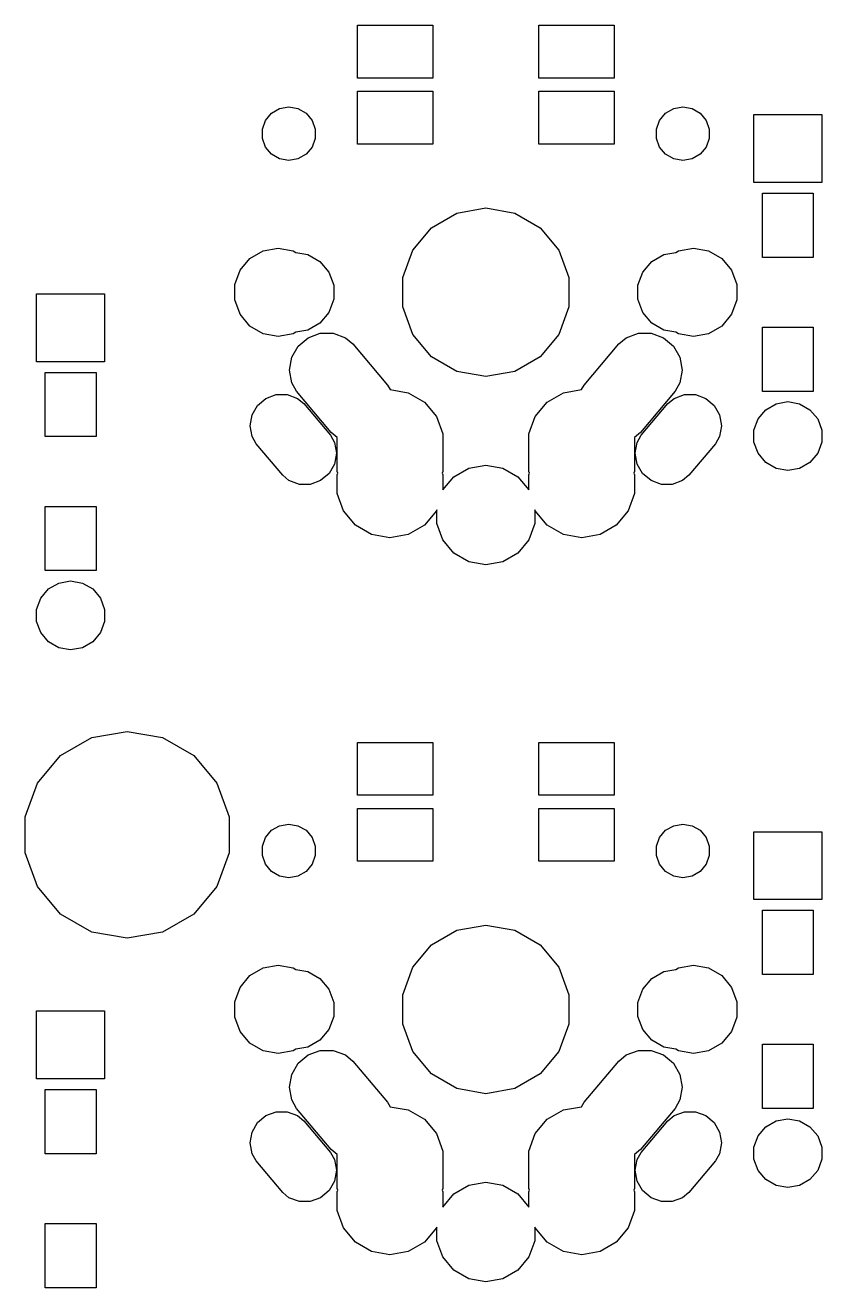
# Model space of a CAD drawing. Extents: x 61 to 194, y -144 to -63.
# Drawn here: x 95.8 to 116.9, y -98.75 to -65.3 of the extents above; entities that cross this region are included whole.
import ezdxf

# ---------------------------------------------------------------- set-up
doc = ezdxf.new("R2010")
doc.units = 0
doc.header["$MEASUREMENT"] = 0
doc.layers.add('BLACK', color=7, linetype='CONTINUOUS')

msp = doc.modelspace()

# ---------------------------------------------------------------- linework, layer by layer
at = {"layer": 'BLACK', "linetype": 'CONTINUOUS'}
for p, q in [((104.6, -66.7), (104.6, -65.3)), ((104.6, -65.3), (106.6, -65.3)), ((106.6, -65.3), (106.6, -66.7)), ((109.4, -66.7), (109.4, -65.3)), ((109.4, -65.3), (111.4, -65.3)), ((111.4, -65.3), (111.4, -66.7)), ((106.6, -66.7), (104.6, -66.7)), ((111.4, -66.7), (109.4, -66.7)), ((104.6, -68.45), (104.6, -67.05)), ((104.6, -67.05), (106.6, -67.05)), ((106.6, -67.05), (106.6, -68.45)), ((109.4, -68.45), (109.4, -67.05)), ((109.4, -67.05), (111.4, -67.05)), ((111.4, -67.05), (111.4, -68.45)), ((102.323, -67.6305), (102.537, -67.5071)), ((102.537, -67.5071), (102.78, -67.4642)), ((102.78, -67.4642), (103.023, -67.5071)), ((103.023, -67.5071), (103.237, -67.6305)), ((112.763, -67.6305), (112.977, -67.5071)), ((112.977, -67.5071), (113.22, -67.4642)), ((113.22, -67.4642), (113.463, -67.5071)), ((113.463, -67.5071), (113.677, -67.6305)), ((102.08, -68.0516), (102.164, -67.8196)), ((102.164, -67.8196), (102.323, -67.6305)), ((103.237, -67.6305), (103.396, -67.8196)), ((103.396, -67.8196), (103.48, -68.0516)), ((112.52, -68.0516), (112.604, -67.8196)), ((112.604, -67.8196), (112.763, -67.6305)), ((113.677, -67.6305), (113.836, -67.8196)), ((113.836, -67.8196), (113.92, -68.0516)), ((115.102, -69.4635), (115.102, -67.6665)), ((115.102, -67.6665), (116.898, -67.6665)), ((116.898, -67.6665), (116.898, -69.4635)), ((102.08, -68.2984), (102.08, -68.0516)), ((103.48, -68.0516), (103.48, -68.2984)), ((112.52, -68.2984), (112.52, -68.0516)), ((113.92, -68.0516), (113.92, -68.2984)), ((102.164, -68.5304), (102.08, -68.2984)), ((102.323, -68.7195), (102.164, -68.5304)), ((103.396, -68.5304), (103.237, -68.7195)), ((103.48, -68.2984), (103.396, -68.5304)), ((106.6, -68.45), (104.6, -68.45)), ((111.4, -68.45), (109.4, -68.45)), ((112.604, -68.5304), (112.52, -68.2984)), ((112.763, -68.7195), (112.604, -68.5304)), ((113.836, -68.5304), (113.677, -68.7195)), ((113.92, -68.2984), (113.836, -68.5304)), ((102.537, -68.8429), (102.323, -68.7195)), ((102.78, -68.8858), (102.537, -68.8429)), ((103.023, -68.8429), (102.78, -68.8858)), ((103.237, -68.7195), (103.023, -68.8429)), ((112.977, -68.8429), (112.763, -68.7195)), ((113.22, -68.8858), (112.977, -68.8429)), ((113.463, -68.8429), (113.22, -68.8858)), ((113.677, -68.7195), (113.463, -68.8429)), ((116.898, -69.4635), (115.102, -69.4635)), ((115.325, -71.45), (115.325, -69.75)), ((115.325, -69.75), (116.675, -69.75)), ((116.675, -69.75), (116.675, -71.45)), ((107.236, -70.2758), (108, -70.1411)), ((108, -70.1411), (108.764, -70.2758)), ((106.564, -70.6637), (107.236, -70.2758)), ((108.764, -70.2758), (109.436, -70.6637)), ((106.065, -71.258), (106.564, -70.6637)), ((109.436, -70.6637), (109.935, -71.258)), ((102.101, -71.2777), (102.5, -71.2073)), ((102.5, -71.2073), (102.899, -71.2777)), ((113.101, -71.2777), (113.5, -71.2073)), ((113.5, -71.2073), (113.899, -71.2777)), ((101.489, -71.7911), (101.749, -71.4805)), ((101.749, -71.4805), (102.101, -71.2777)), ((102.899, -71.2777), (102.968, -71.3173)), ((102.968, -71.3173), (103.285, -71.3731)), ((103.285, -71.3731), (103.605, -71.5582)), ((103.605, -71.5582), (103.843, -71.8419)), ((105.8, -71.9871), (106.065, -71.258)), ((109.935, -71.258), (110.2, -71.9871)), ((112.157, -71.8419), (112.395, -71.5582)), ((112.395, -71.5582), (112.715, -71.3731)), ((112.715, -71.3731), (113.032, -71.3173)), ((113.032, -71.3173), (113.101, -71.2777)), ((113.899, -71.2777), (114.251, -71.4805)), ((114.251, -71.4805), (114.511, -71.7911)), ((116.675, -71.45), (115.325, -71.45)), ((101.35, -72.1722), (101.489, -71.7911)), ((103.843, -71.8419), (103.97, -72.1899)), ((112.03, -72.1899), (112.157, -71.8419)), ((114.511, -71.7911), (114.65, -72.1722)), ((101.35, -72.5778), (101.35, -72.1722)), ((103.97, -72.1899), (103.97, -72.5601)), ((105.8, -72.7629), (105.8, -71.9871)), ((110.2, -71.9871), (110.2, -72.7629)), ((112.03, -72.5601), (112.03, -72.1899)), ((114.65, -72.1722), (114.65, -72.5778)), ((96.1015, -74.2135), (96.1015, -72.4165)), ((96.1015, -72.4165), (97.8985, -72.4165)), ((97.8985, -72.4165), (97.8985, -74.2135)), ((101.489, -72.9589), (101.35, -72.5778)), ((103.97, -72.5601), (103.843, -72.9081)), ((112.157, -72.9081), (112.03, -72.5601)), ((114.65, -72.5778), (114.511, -72.9589)), ((103.843, -72.9081), (103.605, -73.1918)), ((106.065, -73.492), (105.8, -72.7629)), ((110.2, -72.7629), (109.935, -73.492)), ((112.395, -73.1918), (112.157, -72.9081)), ((101.749, -73.2695), (101.489, -72.9589)), ((103.605, -73.1918), (103.285, -73.3769)), ((112.715, -73.3769), (112.395, -73.1918)), ((114.511, -72.9589), (114.251, -73.2695)), ((102.101, -73.4723), (101.749, -73.2695)), ((102.5, -73.5427), (102.101, -73.4723)), ((102.899, -73.4723), (102.5, -73.5427)), ((102.968, -73.4327), (102.899, -73.4723)), ((103.285, -73.3769), (102.968, -73.4327)), ((103.03, -73.7998), (103.293, -73.5788)), ((103.293, -73.5788), (103.616, -73.4612)), ((103.616, -73.4612), (103.96, -73.4612)), ((103.96, -73.4612), (104.283, -73.5788)), ((104.283, -73.5788), (104.48, -73.7442)), ((106.564, -74.0863), (106.065, -73.492)), ((109.935, -73.492), (109.436, -74.0863)), ((111.52, -73.7442), (111.717, -73.5788)), ((111.717, -73.5788), (112.04, -73.4612)), ((112.04, -73.4612), (112.384, -73.4612)), ((112.384, -73.4612), (112.707, -73.5788)), ((112.707, -73.5788), (112.97, -73.7998)), ((113.032, -73.4327), (112.715, -73.3769)), ((113.101, -73.4723), (113.032, -73.4327)), ((113.5, -73.5427), (113.101, -73.4723)), ((113.899, -73.4723), (113.5, -73.5427)), ((114.251, -73.2695), (113.899, -73.4723)), ((115.325, -75), (115.325, -73.3)), ((115.325, -73.3), (116.675, -73.3)), ((116.675, -73.3), (116.675, -75)), ((102.858, -74.0976), (103.03, -73.7998)), ((104.48, -73.7442), (105.393, -74.8324)), ((110.607, -74.8324), (111.52, -73.7442)), ((112.97, -73.7998), (113.142, -74.0976)), ((97.8985, -74.2135), (96.1015, -74.2135)), ((102.798, -74.4362), (102.858, -74.0976)), ((107.236, -74.4742), (106.564, -74.0863)), ((109.436, -74.0863), (108.764, -74.4742)), ((113.142, -74.0976), (113.202, -74.4362)), ((96.325, -76.2), (96.325, -74.5)), ((96.325, -74.5), (97.675, -74.5)), ((97.675, -74.5), (97.675, -76.2)), ((102.858, -74.7748), (102.798, -74.4362)), ((108, -74.6089), (107.236, -74.4742)), ((108.764, -74.4742), (108, -74.6089)), ((113.202, -74.4362), (113.142, -74.7748)), ((102.987, -74.9976), (102.858, -74.7748)), ((105.393, -74.8324), (105.464, -74.9541)), ((110.536, -74.9541), (110.607, -74.8324)), ((113.142, -74.7748), (113.013, -74.9976)), ((101.953, -75.3726), (102.176, -75.1856)), ((102.176, -75.1856), (102.449, -75.0861)), ((102.449, -75.0861), (102.74, -75.0861)), ((102.74, -75.0861), (103.014, -75.1856)), ((103.9, -76.0858), (102.987, -74.9976)), ((103.014, -75.1856), (103.18, -75.3255)), ((105.464, -74.9541), (105.946, -75.0391)), ((105.946, -75.0391), (106.374, -75.286)), ((109.626, -75.286), (110.054, -75.0391)), ((110.054, -75.0391), (110.536, -74.9541)), ((113.013, -74.9976), (112.1, -76.0858)), ((112.82, -75.3255), (112.986, -75.1856)), ((112.986, -75.1856), (113.26, -75.0861)), ((113.26, -75.0861), (113.551, -75.0861)), ((113.551, -75.0861), (113.824, -75.1856)), ((113.824, -75.1856), (114.047, -75.3726)), ((116.675, -75), (115.325, -75)), ((101.807, -75.6246), (101.953, -75.3726)), ((103.18, -75.3255), (103.884, -76.1639)), ((106.374, -75.286), (106.691, -75.6642)), ((109.309, -75.6642), (109.626, -75.286)), ((112.116, -76.1639), (112.82, -75.3255)), ((114.047, -75.3726), (114.193, -75.6246)), ((115.21, -75.7288), (115.414, -75.4861)), ((115.414, -75.4861), (115.688, -75.3277)), ((115.688, -75.3277), (116, -75.2726)), ((116, -75.2726), (116.312, -75.3277)), ((116.312, -75.3277), (116.586, -75.4861)), ((116.586, -75.4861), (116.79, -75.7288)), ((101.757, -75.9111), (101.807, -75.6246)), ((101.807, -76.1976), (101.757, -75.9111)), ((106.691, -75.6642), (106.86, -76.1281)), ((109.14, -76.1281), (109.309, -75.6642)), ((114.193, -75.6246), (114.243, -75.9111)), ((114.243, -75.9111), (114.193, -76.1976)), ((115.102, -76.0266), (115.21, -75.7288)), ((116.79, -75.7288), (116.898, -76.0266)), ((97.675, -76.2), (96.325, -76.2)), ((101.916, -76.3861), (101.807, -76.1976)), ((103.884, -76.1639), (103.993, -76.3524)), ((104.06, -76.2204), (103.9, -76.0858)), ((104.06, -76.6219), (104.06, -76.2204)), ((106.86, -76.1281), (106.86, -76.6219)), ((109.14, -76.6219), (109.14, -76.1281)), ((112.1, -76.0858), (111.94, -76.2204)), ((111.94, -76.2204), (111.94, -76.6219)), ((112.007, -76.3524), (112.116, -76.1639)), ((114.193, -76.1976), (114.084, -76.3861)), ((115.102, -76.3434), (115.102, -76.0266)), ((116.898, -76.0266), (116.898, -76.3434)), ((102.62, -77.2245), (101.916, -76.3861)), ((103.993, -76.3524), (104.043, -76.6389)), ((111.957, -76.6389), (112.007, -76.3524)), ((114.084, -76.3861), (113.38, -77.2245)), ((115.21, -76.6412), (115.102, -76.3434)), ((116.898, -76.3434), (116.79, -76.6412)), ((103.993, -76.9254), (103.847, -77.1773)), ((104.043, -76.6389), (103.993, -76.9254)), ((104.061, -76.625), (104.06, -76.6219)), ((104.06, -76.6281), (104.061, -76.625)), ((104.06, -77.1219), (104.06, -76.6281)), ((106.86, -76.6219), (106.859, -76.625)), ((106.859, -76.625), (106.86, -76.6281)), ((106.86, -76.6281), (106.86, -77.1219)), ((109.141, -76.625), (109.14, -76.6219)), ((109.14, -76.6281), (109.141, -76.625)), ((109.14, -77.1219), (109.14, -76.6281)), ((111.94, -76.6219), (111.939, -76.625)), ((111.939, -76.625), (111.94, -76.6281)), ((111.94, -76.6281), (111.94, -77.1219)), ((112.007, -76.9254), (111.957, -76.6389)), ((112.153, -77.1773), (112.007, -76.9254)), ((115.414, -76.8839), (115.21, -76.6412)), ((115.688, -77.0423), (115.414, -76.8839)), ((116.586, -76.8839), (116.312, -77.0423)), ((116.79, -76.6412), (116.586, -76.8839)), ((102.786, -77.3644), (102.62, -77.2245)), ((103.847, -77.1773), (103.624, -77.3644)), ((104.076, -77.165), (104.06, -77.1219)), ((104.06, -77.2081), (104.076, -77.165)), ((104.06, -77.7019), (104.06, -77.2081)), ((106.86, -77.1219), (106.844, -77.165)), ((106.844, -77.165), (106.86, -77.2081)), ((106.86, -77.2081), (106.86, -77.6112)), ((106.86, -77.6112), (107.151, -77.2638)), ((107.151, -77.2638), (107.549, -77.0346)), ((107.549, -77.0346), (108, -76.9549)), ((108, -76.9549), (108.451, -77.0346)), ((108.451, -77.0346), (108.849, -77.2638)), ((108.849, -77.2638), (109.14, -77.6112)), ((109.156, -77.165), (109.14, -77.1219)), ((109.14, -77.2081), (109.156, -77.165)), ((109.14, -77.6112), (109.14, -77.2081)), ((111.94, -77.1219), (111.924, -77.165)), ((111.924, -77.165), (111.94, -77.2081)), ((111.94, -77.2081), (111.94, -77.7019)), ((112.376, -77.3644), (112.153, -77.1773)), ((113.38, -77.2245), (113.214, -77.3644)), ((116, -77.0974), (115.688, -77.0423)), ((116.312, -77.0423), (116, -77.0974)), ((103.06, -77.4639), (102.786, -77.3644)), ((103.351, -77.4639), (103.06, -77.4639)), ((103.624, -77.3644), (103.351, -77.4639)), ((112.649, -77.4639), (112.376, -77.3644)), ((112.94, -77.4639), (112.649, -77.4639)), ((113.214, -77.3644), (112.94, -77.4639)), ((104.229, -78.1658), (104.06, -77.7019)), ((111.94, -77.7019), (111.771, -78.1658)), ((96.325, -79.75), (96.325, -78.05)), ((96.325, -78.05), (97.675, -78.05)), ((97.675, -78.05), (97.675, -79.75)), ((104.546, -78.544), (104.229, -78.1658)), ((106.691, -78.1658), (106.374, -78.544)), ((106.7, -78.1415), (106.691, -78.1658)), ((106.7, -78.5042), (106.7, -78.1415)), ((109.309, -78.1658), (109.3, -78.1415)), ((109.3, -78.1415), (109.3, -78.5042)), ((109.626, -78.544), (109.309, -78.1658)), ((111.771, -78.1658), (111.454, -78.544)), ((104.974, -78.7909), (104.546, -78.544)), ((106.374, -78.544), (105.946, -78.7909)), ((106.857, -78.935), (106.7, -78.5042)), ((109.3, -78.5042), (109.143, -78.935)), ((110.054, -78.7909), (109.626, -78.544)), ((111.454, -78.544), (111.026, -78.7909)), ((105.46, -78.8766), (104.974, -78.7909)), ((105.946, -78.7909), (105.46, -78.8766)), ((107.151, -79.2862), (106.857, -78.935)), ((109.143, -78.935), (108.849, -79.2862)), ((110.54, -78.8766), (110.054, -78.7909)), ((111.026, -78.7909), (110.54, -78.8766)), ((107.549, -79.5154), (107.151, -79.2862)), ((108, -79.5951), (107.549, -79.5154)), ((108.451, -79.5154), (108, -79.5951)), ((108.849, -79.2862), (108.451, -79.5154)), ((97.675, -79.75), (96.325, -79.75)), ((96.2099, -80.4788), (96.4135, -80.2361)), ((96.4135, -80.2361), (96.688, -80.0777)), ((96.688, -80.0777), (97, -80.0226)), ((97, -80.0226), (97.312, -80.0777)), ((97.312, -80.0777), (97.5865, -80.2361)), ((97.5865, -80.2361), (97.7901, -80.4788)), ((96.1015, -80.7766), (96.2099, -80.4788)), ((97.7901, -80.4788), (97.8985, -80.7766)), ((96.1015, -81.0934), (96.1015, -80.7766)), ((97.8985, -80.7766), (97.8985, -81.0934)), ((96.2099, -81.3912), (96.1015, -81.0934)), ((97.8985, -81.0934), (97.7901, -81.3912)), ((96.4135, -81.6339), (96.2099, -81.3912)), ((97.7901, -81.3912), (97.5865, -81.6339)), ((96.688, -81.7923), (96.4135, -81.6339)), ((97, -81.8474), (96.688, -81.7923)), ((97.312, -81.7923), (97, -81.8474)), ((97.5865, -81.6339), (97.312, -81.7923)), ((96.7377, -84.6498), (97.5623, -84.1737)), ((97.5623, -84.1737), (98.5, -84.0083)), ((98.5, -84.0083), (99.4377, -84.1737)), ((99.4377, -84.1737), (100.262, -84.6498)), ((104.6, -85.7), (104.6, -84.3)), ((104.6, -84.3), (106.6, -84.3)), ((106.6, -84.3), (106.6, -85.7)), ((109.4, -85.7), (109.4, -84.3)), ((109.4, -84.3), (111.4, -84.3)), ((111.4, -84.3), (111.4, -85.7)), ((96.1257, -85.3792), (96.7377, -84.6498)), ((100.262, -84.6498), (100.874, -85.3792)), ((95.8, -86.2739), (96.1257, -85.3792)), ((100.874, -85.3792), (101.2, -86.2739)), ((106.6, -85.7), (104.6, -85.7)), ((111.4, -85.7), (109.4, -85.7)), ((95.8, -87.2261), (95.8, -86.2739)), ((101.2, -86.2739), (101.2, -87.2261)), ((104.6, -87.45), (104.6, -86.05)), ((104.6, -86.05), (106.6, -86.05)), ((106.6, -86.05), (106.6, -87.45)), ((109.4, -87.45), (109.4, -86.05)), ((109.4, -86.05), (111.4, -86.05)), ((111.4, -86.05), (111.4, -87.45)), ((102.164, -86.8196), (102.323, -86.6305)), ((102.323, -86.6305), (102.537, -86.5071)), ((102.537, -86.5071), (102.78, -86.4642)), ((102.78, -86.4642), (103.023, -86.5071)), ((103.023, -86.5071), (103.237, -86.6305)), ((103.237, -86.6305), (103.396, -86.8196)), ((112.604, -86.8196), (112.763, -86.6305)), ((112.763, -86.6305), (112.977, -86.5071)), ((112.977, -86.5071), (113.22, -86.4642)), ((113.22, -86.4642), (113.463, -86.5071)), ((113.463, -86.5071), (113.677, -86.6305)), ((113.677, -86.6305), (113.836, -86.8196)), ((102.08, -87.0516), (102.164, -86.8196)), ((103.396, -86.8196), (103.48, -87.0516)), ((112.52, -87.0516), (112.604, -86.8196)), ((113.836, -86.8196), (113.92, -87.0516)), ((115.102, -88.4635), (115.102, -86.6665)), ((115.102, -86.6665), (116.898, -86.6665)), ((116.898, -86.6665), (116.898, -88.4635)), ((96.1257, -88.1208), (95.8, -87.2261)), ((101.2, -87.2261), (100.874, -88.1208)), ((102.08, -87.2984), (102.08, -87.0516)), ((102.164, -87.5304), (102.08, -87.2984)), ((103.48, -87.2984), (103.396, -87.5304)), ((103.48, -87.0516), (103.48, -87.2984)), ((112.52, -87.2984), (112.52, -87.0516)), ((112.604, -87.5304), (112.52, -87.2984)), ((113.92, -87.2984), (113.836, -87.5304)), ((113.92, -87.0516), (113.92, -87.2984)), ((102.323, -87.7195), (102.164, -87.5304)), ((103.396, -87.5304), (103.237, -87.7195)), ((106.6, -87.45), (104.6, -87.45)), ((111.4, -87.45), (109.4, -87.45)), ((112.763, -87.7195), (112.604, -87.5304)), ((113.836, -87.5304), (113.677, -87.7195)), ((102.537, -87.8429), (102.323, -87.7195)), ((102.78, -87.8858), (102.537, -87.8429)), ((103.023, -87.8429), (102.78, -87.8858)), ((103.237, -87.7195), (103.023, -87.8429)), ((112.977, -87.8429), (112.763, -87.7195)), ((113.22, -87.8858), (112.977, -87.8429)), ((113.463, -87.8429), (113.22, -87.8858)), ((113.677, -87.7195), (113.463, -87.8429)), ((96.7377, -88.8502), (96.1257, -88.1208)), ((100.874, -88.1208), (100.262, -88.8502)), ((116.898, -88.4635), (115.102, -88.4635)), ((97.5623, -89.3263), (96.7377, -88.8502)), ((100.262, -88.8502), (99.4377, -89.3263)), ((115.325, -90.45), (115.325, -88.75)), ((115.325, -88.75), (116.675, -88.75)), ((116.675, -88.75), (116.675, -90.45)), ((106.564, -89.6637), (107.236, -89.2758)), ((107.236, -89.2758), (108, -89.1411)), ((108, -89.1411), (108.764, -89.2758)), ((108.764, -89.2758), (109.436, -89.6637)), ((98.5, -89.4917), (97.5623, -89.3263)), ((99.4377, -89.3263), (98.5, -89.4917)), ((106.065, -90.258), (106.564, -89.6637)), ((109.436, -89.6637), (109.935, -90.258)), ((101.749, -90.4805), (102.101, -90.2777)), ((102.101, -90.2777), (102.5, -90.2073)), ((102.5, -90.2073), (102.899, -90.2777)), ((102.899, -90.2777), (102.968, -90.3173)), ((105.8, -90.9871), (106.065, -90.258)), ((109.935, -90.258), (110.2, -90.9871)), ((113.032, -90.3173), (113.101, -90.2777)), ((113.101, -90.2777), (113.5, -90.2073)), ((113.5, -90.2073), (113.899, -90.2777)), ((113.899, -90.2777), (114.251, -90.4805)), ((101.489, -90.7911), (101.749, -90.4805)), ((102.968, -90.3173), (103.285, -90.3731)), ((103.285, -90.3731), (103.605, -90.5582)), ((103.605, -90.5582), (103.843, -90.8419)), ((112.157, -90.8419), (112.395, -90.5582)), ((112.395, -90.5582), (112.715, -90.3731)), ((112.715, -90.3731), (113.032, -90.3173)), ((114.251, -90.4805), (114.511, -90.7911)), ((116.675, -90.45), (115.325, -90.45)), ((101.35, -91.1722), (101.489, -90.7911)), ((103.843, -90.8419), (103.97, -91.1899)), ((112.03, -91.1899), (112.157, -90.8419)), ((114.511, -90.7911), (114.65, -91.1722)), ((101.35, -91.5778), (101.35, -91.1722)), ((103.97, -91.1899), (103.97, -91.5601)), ((105.8, -91.7629), (105.8, -90.9871)), ((110.2, -90.9871), (110.2, -91.7629)), ((112.03, -91.5601), (112.03, -91.1899)), ((114.65, -91.1722), (114.65, -91.5778)), ((96.1015, -93.2135), (96.1015, -91.4165)), ((96.1015, -91.4165), (97.8985, -91.4165)), ((97.8985, -91.4165), (97.8985, -93.2135)), ((101.489, -91.9589), (101.35, -91.5778)), ((103.97, -91.5601), (103.843, -91.9081)), ((112.157, -91.9081), (112.03, -91.5601)), ((114.65, -91.5778), (114.511, -91.9589)), ((101.749, -92.2695), (101.489, -91.9589)), ((103.843, -91.9081), (103.605, -92.1918)), ((106.065, -92.492), (105.8, -91.7629)), ((110.2, -91.7629), (109.935, -92.492)), ((112.395, -92.1918), (112.157, -91.9081)), ((114.511, -91.9589), (114.251, -92.2695)), ((102.101, -92.4723), (101.749, -92.2695)), ((103.605, -92.1918), (103.285, -92.3769)), ((112.715, -92.3769), (112.395, -92.1918)), ((114.251, -92.2695), (113.899, -92.4723)), ((115.325, -94), (115.325, -92.3)), ((115.325, -92.3), (116.675, -92.3)), ((116.675, -92.3), (116.675, -94)), ((102.5, -92.5427), (102.101, -92.4723)), ((102.899, -92.4723), (102.5, -92.5427)), ((102.968, -92.4327), (102.899, -92.4723)), ((103.285, -92.3769), (102.968, -92.4327)), ((103.03, -92.7998), (103.293, -92.5788)), ((103.293, -92.5788), (103.616, -92.4612)), ((103.616, -92.4612), (103.96, -92.4612)), ((103.96, -92.4612), (104.283, -92.5788)), ((104.283, -92.5788), (104.48, -92.7442)), ((106.564, -93.0863), (106.065, -92.492)), ((109.935, -92.492), (109.436, -93.0863)), ((111.52, -92.7442), (111.717, -92.5788)), ((111.717, -92.5788), (112.04, -92.4612)), ((112.04, -92.4612), (112.384, -92.4612)), ((112.384, -92.4612), (112.707, -92.5788)), ((112.707, -92.5788), (112.97, -92.7998)), ((113.032, -92.4327), (112.715, -92.3769)), ((113.101, -92.4723), (113.032, -92.4327)), ((113.5, -92.5427), (113.101, -92.4723)), ((113.899, -92.4723), (113.5, -92.5427)), ((102.858, -93.0976), (103.03, -92.7998)), ((104.48, -92.7442), (105.393, -93.8324)), ((110.607, -93.8324), (111.52, -92.7442)), ((112.97, -92.7998), (113.142, -93.0976)), ((97.8985, -93.2135), (96.1015, -93.2135)), ((102.798, -93.4362), (102.858, -93.0976)), ((107.236, -93.4742), (106.564, -93.0863)), ((109.436, -93.0863), (108.764, -93.4742)), ((113.142, -93.0976), (113.202, -93.4362)), ((96.325, -95.2), (96.325, -93.5)), ((96.325, -93.5), (97.675, -93.5)), ((97.675, -93.5), (97.675, -95.2)), ((102.858, -93.7748), (102.798, -93.4362)), ((108, -93.6089), (107.236, -93.4742)), ((108.764, -93.4742), (108, -93.6089)), ((113.202, -93.4362), (113.142, -93.7748)), ((102.987, -93.9976), (102.858, -93.7748)), ((105.393, -93.8324), (105.464, -93.9541)), ((105.464, -93.9541), (105.946, -94.0391)), ((110.054, -94.0391), (110.536, -93.9541)), ((110.536, -93.9541), (110.607, -93.8324)), ((113.142, -93.7748), (113.013, -93.9976)), ((101.953, -94.3726), (102.176, -94.1856)), ((102.176, -94.1856), (102.449, -94.0861)), ((102.449, -94.0861), (102.74, -94.0861)), ((102.74, -94.0861), (103.014, -94.1856)), ((103.9, -95.0858), (102.987, -93.9976)), ((103.014, -94.1856), (103.18, -94.3255)), ((103.18, -94.3255), (103.884, -95.1639)), ((105.946, -94.0391), (106.374, -94.286)), ((106.374, -94.286), (106.691, -94.6642)), ((109.309, -94.6642), (109.626, -94.286)), ((109.626, -94.286), (110.054, -94.0391)), ((113.013, -93.9976), (112.1, -95.0858)), ((112.116, -95.1639), (112.82, -94.3255)), ((112.82, -94.3255), (112.986, -94.1856)), ((112.986, -94.1856), (113.26, -94.0861)), ((113.26, -94.0861), (113.551, -94.0861)), ((113.551, -94.0861), (113.824, -94.1856)), ((113.824, -94.1856), (114.047, -94.3726)), ((116.675, -94), (115.325, -94)), ((115.414, -94.4861), (115.688, -94.3277)), ((115.688, -94.3277), (116, -94.2726)), ((116, -94.2726), (116.312, -94.3277)), ((116.312, -94.3277), (116.586, -94.4861)), ((101.757, -94.9111), (101.807, -94.6246)), ((101.807, -94.6246), (101.953, -94.3726)), ((114.047, -94.3726), (114.193, -94.6246)), ((114.193, -94.6246), (114.243, -94.9111)), ((115.21, -94.7288), (115.414, -94.4861)), ((116.586, -94.4861), (116.79, -94.7288)), ((101.807, -95.1976), (101.757, -94.9111)), ((106.691, -94.6642), (106.86, -95.1281)), ((109.14, -95.1281), (109.309, -94.6642)), ((114.243, -94.9111), (114.193, -95.1976)), ((115.102, -95.0266), (115.21, -94.7288)), ((116.79, -94.7288), (116.898, -95.0266)), ((97.675, -95.2), (96.325, -95.2)), ((101.916, -95.3861), (101.807, -95.1976)), ((103.884, -95.1639), (103.993, -95.3524)), ((104.06, -95.2204), (103.9, -95.0858)), ((104.06, -95.6219), (104.06, -95.2204)), ((106.86, -95.1281), (106.86, -95.6219)), ((109.14, -95.6219), (109.14, -95.1281)), ((112.1, -95.0858), (111.94, -95.2204)), ((111.94, -95.2204), (111.94, -95.6219)), ((112.007, -95.3524), (112.116, -95.1639)), ((114.193, -95.1976), (114.084, -95.3861)), ((115.102, -95.3434), (115.102, -95.0266)), ((116.898, -95.0266), (116.898, -95.3434)), ((102.62, -96.2245), (101.916, -95.3861)), ((103.993, -95.3524), (104.043, -95.6389)), ((104.043, -95.6389), (103.993, -95.9254)), ((104.061, -95.625), (104.06, -95.6219)), ((104.06, -95.6281), (104.061, -95.625)), ((104.06, -96.1219), (104.06, -95.6281)), ((106.86, -95.6219), (106.859, -95.625)), ((106.859, -95.625), (106.86, -95.6281)), ((106.86, -95.6281), (106.86, -96.1219)), ((109.141, -95.625), (109.14, -95.6219)), ((109.14, -95.6281), (109.141, -95.625)), ((109.14, -96.1219), (109.14, -95.6281)), ((111.94, -95.6219), (111.939, -95.625)), ((111.939, -95.625), (111.94, -95.6281)), ((111.94, -95.6281), (111.94, -96.1219)), ((111.957, -95.6389), (112.007, -95.3524)), ((112.007, -95.9254), (111.957, -95.6389)), ((114.084, -95.3861), (113.38, -96.2245)), ((115.21, -95.6412), (115.102, -95.3434)), ((115.414, -95.8839), (115.21, -95.6412)), ((116.79, -95.6412), (116.586, -95.8839)), ((116.898, -95.3434), (116.79, -95.6412)), ((103.993, -95.9254), (103.847, -96.1773)), ((107.549, -96.0346), (108, -95.9549)), ((108, -95.9549), (108.451, -96.0346)), ((112.153, -96.1773), (112.007, -95.9254)), ((115.688, -96.0423), (115.414, -95.8839)), ((116.586, -95.8839), (116.312, -96.0423)), ((102.786, -96.3644), (102.62, -96.2245)), ((103.847, -96.1773), (103.624, -96.3644)), ((104.076, -96.165), (104.06, -96.1219)), ((104.06, -96.2081), (104.076, -96.165)), ((104.06, -96.7019), (104.06, -96.2081)), ((106.86, -96.1219), (106.844, -96.165)), ((106.844, -96.165), (106.86, -96.2081)), ((106.86, -96.2081), (106.86, -96.6112)), ((106.86, -96.6112), (107.151, -96.2638)), ((107.151, -96.2638), (107.549, -96.0346)), ((108.451, -96.0346), (108.849, -96.2638)), ((108.849, -96.2638), (109.14, -96.6112)), ((109.156, -96.165), (109.14, -96.1219)), ((109.14, -96.2081), (109.156, -96.165)), ((109.14, -96.6112), (109.14, -96.2081)), ((111.94, -96.1219), (111.924, -96.165)), ((111.924, -96.165), (111.94, -96.2081)), ((111.94, -96.2081), (111.94, -96.7019)), ((112.376, -96.3644), (112.153, -96.1773)), ((113.38, -96.2245), (113.214, -96.3644)), ((116, -96.0974), (115.688, -96.0423)), ((116.312, -96.0423), (116, -96.0974)), ((103.06, -96.4639), (102.786, -96.3644)), ((103.351, -96.4639), (103.06, -96.4639)), ((103.624, -96.3644), (103.351, -96.4639)), ((112.649, -96.4639), (112.376, -96.3644)), ((112.94, -96.4639), (112.649, -96.4639)), ((113.214, -96.3644), (112.94, -96.4639)), ((104.229, -97.1658), (104.06, -96.7019)), ((111.94, -96.7019), (111.771, -97.1658)), ((96.325, -98.75), (96.325, -97.05)), ((96.325, -97.05), (97.675, -97.05)), ((97.675, -97.05), (97.675, -98.75)), ((104.546, -97.544), (104.229, -97.1658)), ((106.691, -97.1658), (106.374, -97.544)), ((106.7, -97.1415), (106.691, -97.1658)), ((106.7, -97.5042), (106.7, -97.1415)), ((109.309, -97.1658), (109.3, -97.1415)), ((109.3, -97.1415), (109.3, -97.5042)), ((109.626, -97.544), (109.309, -97.1658)), ((111.771, -97.1658), (111.454, -97.544)), ((104.974, -97.7909), (104.546, -97.544)), ((106.374, -97.544), (105.946, -97.7909)), ((106.857, -97.935), (106.7, -97.5042)), ((109.3, -97.5042), (109.143, -97.935)), ((110.054, -97.7909), (109.626, -97.544)), ((111.454, -97.544), (111.026, -97.7909)), ((105.46, -97.8766), (104.974, -97.7909)), ((105.946, -97.7909), (105.46, -97.8766)), ((107.151, -98.2862), (106.857, -97.935)), ((109.143, -97.935), (108.849, -98.2862)), ((110.54, -97.8766), (110.054, -97.7909)), ((111.026, -97.7909), (110.54, -97.8766)), ((107.549, -98.5154), (107.151, -98.2862)), ((108.849, -98.2862), (108.451, -98.5154)), ((108, -98.5951), (107.549, -98.5154)), ((108.451, -98.5154), (108, -98.5951)), ((97.675, -98.75), (96.325, -98.75))]:
    msp.add_line(p, q, dxfattribs=at)

doc.saveas('drawing.dxf')
